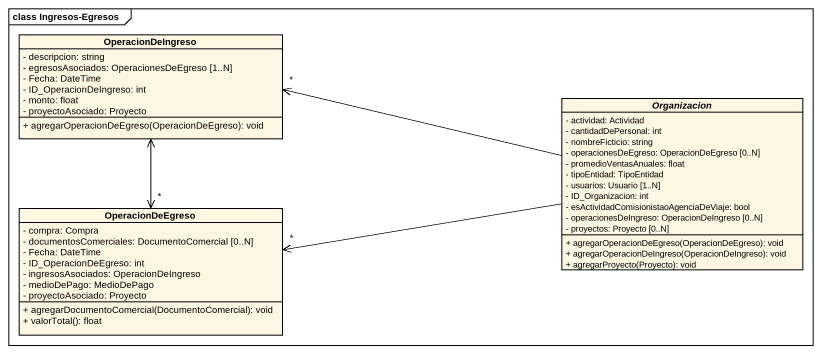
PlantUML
@startuml
mainframe class Ingresos-Egresos
hide circle
hide empty members
skinparam classAttributeIconSize 0
class OperacionDeIngreso {
  - descripcion: string
  - egresosAsociados: OperacionesDeEgreso [1..N]
  - Fecha: DateTime
  - ID_OperacionDeIngreso: int
  - monto: float
  - proyectoAsociado: Proyecto
  + agregarOperacionDeEgreso(OperacionDeEgreso): void
}
abstract class Organizacion {
  - actividad: Actividad
  - cantidadDePersonal: int
  - nombreFicticio: string
  - operacionesDeEgreso: OperacionDeEgreso [0..N]
  - promedioVentasAnuales: float
  - tipoEntidad: TipoEntidad
  - usuarios: Usuario [1..N]
  - ID_Organizacion: int
  - esActividadComisionistaoAgenciaDeViaje: bool
  - operacionesDeIngreso: OperacionDeIngreso [0..N]
  - proyectos: Proyecto [0..N]
  + agregarOperacionDeEgreso(OperacionDeEgreso): void
  + agregarOperacionDeIngreso(OperacionDeIngreso): void
  + agregarProyecto(Proyecto): void
}
class OperacionDeEgreso {
  - compra: Compra
  - documentosComerciales: DocumentoComercial [0..N]
  - Fecha: DateTime
  - ID_OperacionDeEgreso: int
  - ingresosAsociados: OperacionDeIngreso
  - medioDePago: MedioDePago
  - proyectoAsociado: Proyecto
  + agregarDocumentoComercial(DocumentoComercial): void
  + valorTotal(): float
}
OperacionDeIngreso <--> "*" OperacionDeEgreso
Organizacion -left-> "*" OperacionDeIngreso
Organizacion -left-> "*" OperacionDeEgreso
@enduml
